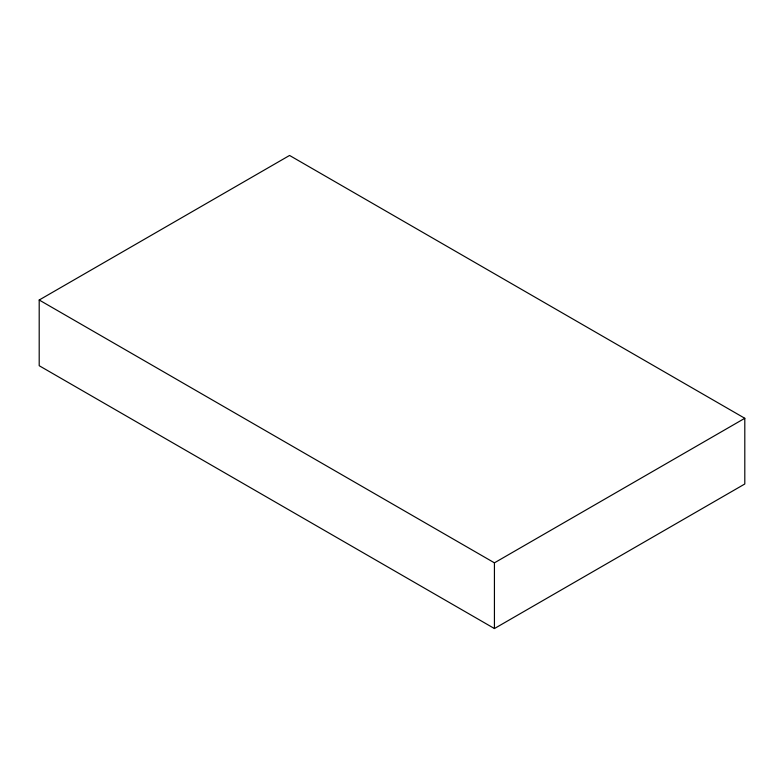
<?xml version="1.0" encoding="UTF-8"?>
<svg xmlns="http://www.w3.org/2000/svg" width="784" height="784" viewBox="0 0 784 784"><rect width="100%" height="100%" fill="white"/><g stroke="black" fill="none" stroke-linecap="round" stroke-linejoin="round"><path stroke-width="1.18" d="M39.2 300.007L289.57 155.457L744.8 418.284L744.8 483.993L494.43 628.543L39.2 365.716L39.2 300.007L494.43 562.834L744.8 418.284M494.43 562.834L494.43 628.543"/></g></svg>
